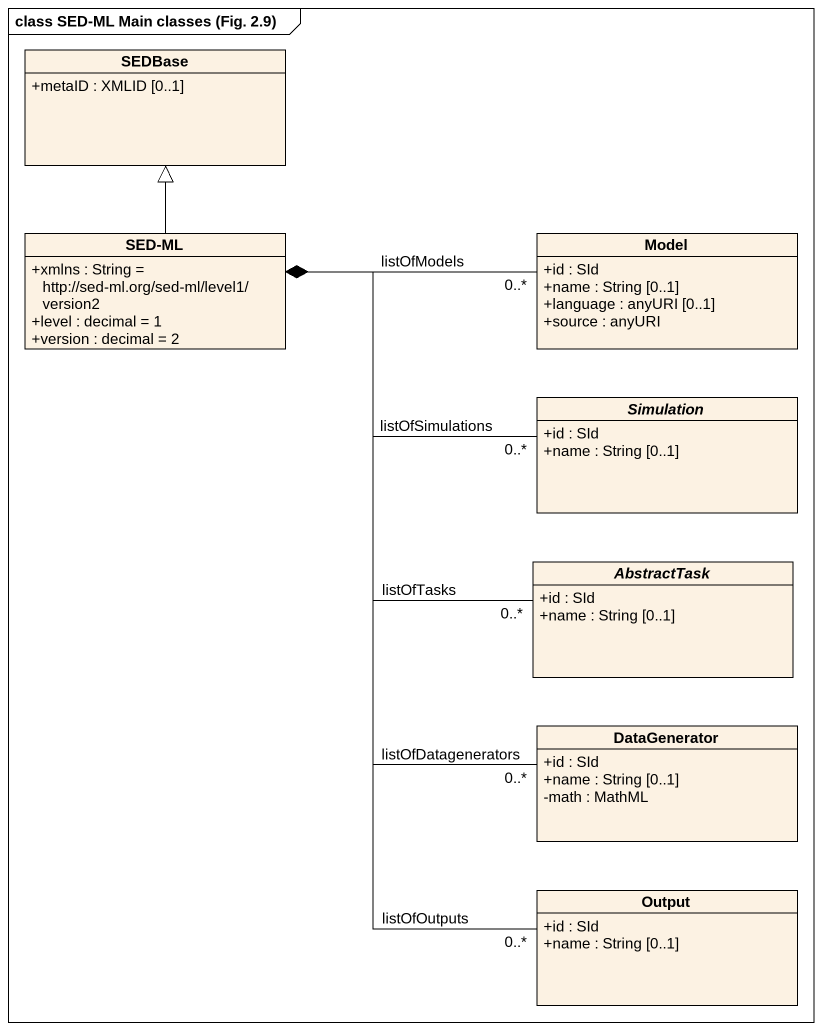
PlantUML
@startuml
mainframe class SED-ML Main classes (Fig. 2.9)
hide circle
hide empty members
skinparam classAttributeIconSize 0
class SEDBase {
  +metaID : XMLID [0..1]
}
class "SED-ML" as SED_ML {
  +xmlns : String = http://sed-ml.org/sed-ml/level1/version2
  +level : decimal = 1
  +version : decimal = 2
}
class Model {
  +id : SId
  +name : String [0..1]
  +language : anyURI [0..1]
  +source : anyURI
}
abstract class Simulation {
  +id : SId
  +name : String [0..1]
}
abstract class AbstractTask {
  +id : SId
  +name : String [0..1]
}
class DataGenerator {
  +id : SId
  +name : String [0..1]
  -math : MathML
}
class Output {
  +id : SId
  +name : String [0..1]
}
SED_ML -up-|> SEDBase
SED_ML *-right- "0..*" Model : listOfModels
SED_ML *-right- "0..*" Simulation : listOfSimulations
SED_ML *-- "0..*" AbstractTask : listOfTasks
SED_ML *-- "0..*" DataGenerator : listOfDatagenerators
SED_ML *-- "0..*" Output : listOfOutputs
@enduml
